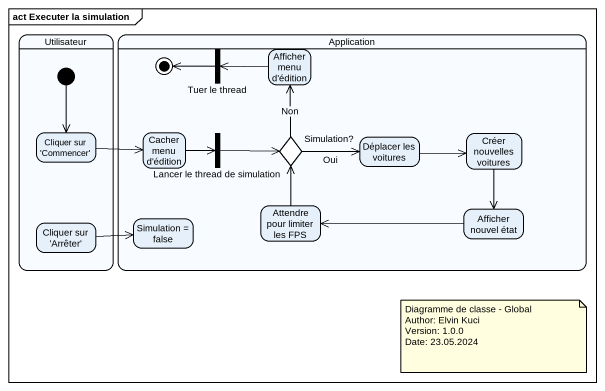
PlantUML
@startuml
mainframe act Executer la simulation
hide empty description
state Utilisateur {
  state "Cliquer sur 'Commencer'" as Cliquer_sur_Commencer
  state "Cliquer sur 'Arrêter'" as Cliquer_sur_Arrêter
  [*] --> Cliquer_sur_Commencer
}
state Application {
  state "Tuer le thread" as Tuer_le_thread <<fork>>
  state "Afficher menu d'édition" as Afficher_menu_d_édition
  state "Cacher menu d'édition" as Cacher_menu_d_édition
  state "Lancer le thread de simulation" as Lancer_le_thread_de <<fork>>
  state "Créer nouvelles voitures" as Créer_nouvelles_voitures
  state "Simulation?" as Simulation <<choice>>
  state "Déplacer les voitures" as Déplacer_les_voitures
  state "Attendre pour limiter les FPS" as Attendre_pour_limiter_les
  state "Afficher nouvel état" as Afficher_nouvel_état
  state "Simulation = false" as Simulation_false
  Tuer_le_thread -left-> [*]
}
Afficher_menu_d_édition -left-> Tuer_le_thread
Cliquer_sur_Commencer -right-> Cacher_menu_d_édition
Cacher_menu_d_édition -right-> Lancer_le_thread_de
Lancer_le_thread_de -right-> Simulation
Créer_nouvelles_voitures --> Afficher_nouvel_état
Simulation -up-> Afficher_menu_d_édition : Non
Simulation -right-> Déplacer_les_voitures : Oui
Déplacer_les_voitures -right-> Créer_nouvelles_voitures
Attendre_pour_limiter_les -up-> Simulation
Afficher_nouvel_état -left-> Attendre_pour_limiter_les
Cliquer_sur_Arrêter -right-> Simulation_false
note as N1
  Diagramme de classe - Global
  Author: Elvin Kuci
  Version: 1.0.0
  Date: 23.05.2024
end note
@enduml
